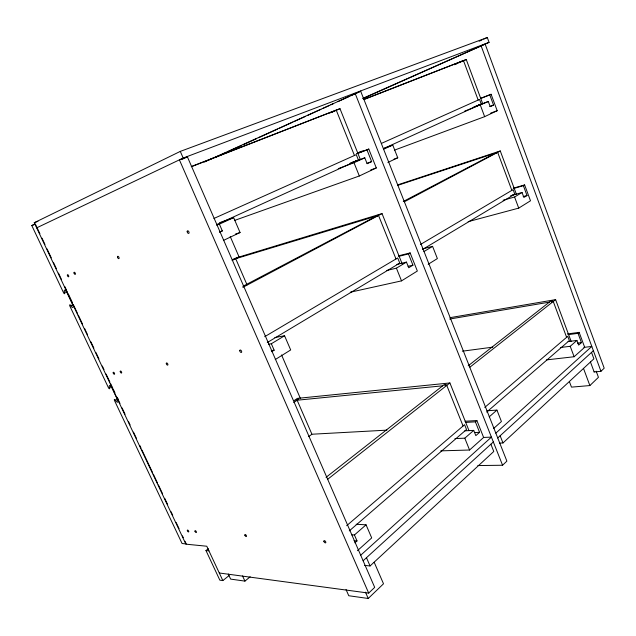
<?xml version="1.0" encoding="UTF-8"?>
<svg xmlns="http://www.w3.org/2000/svg" width="636" height="636" viewBox="0 0 636 636"><rect width="100%" height="100%" fill="white"/><g stroke="black" fill="none" stroke-linecap="round" stroke-linejoin="round"><path stroke-width="0.95" d="M346.032 589.54L348.767 595.741L368.22 598.476L383.508 583.792L374.191 562.264M569.395 381.6L571.478 387.133L589.874 385.559L598.444 377.323L596.186 371.201M368.697 593.094L374.691 587.37L187.389 156.83L179.408 159.851L368.697 593.094L219.293 572.996M477.843 465.56L502.575 465.242L506.884 461.124L360.676 91.226L208.942 159.994M594.032 371.965L600.956 371.289L604.2 368.188L485.157 44.107L362.663 98.453M364.635 565.404L370.065 565.961L493.775 451.473L490.889 444.206M499.427 443.077L502.981 442.958L593.897 358.815L591.528 352.392M363.124 560.761L493.345 441.964M497.734 437.966L593.38 350.706M360.707 555.22L491.421 437.123L483.503 437.449M495.826 433.148L591.798 346.429L583.92 347.391M440.788 450.86L469.567 450.018L483.622 437.449L476.889 420.547L465.035 421.255M493.671 428.449L501.43 421.509L496.939 410.093L487.081 410.769M357.424 550.697L371.702 537.921L366.058 524.819L356.152 524.279M546.475 359.897L574.117 356.74L584.675 347.296L579.15 332.358L567.376 333.964M476.889 420.547L475.394 421.843L479.576 432.337L475.823 435.644L473.725 430.381L464.829 430.826M354.856 542.834L357.019 540.926L354.435 534.979L351.477 534.773M579.15 332.358L578.021 333.336L581.455 342.605L578.633 345.094L576.908 340.443L568.075 341.588M454.923 438.594L464.805 438.18L473.725 430.381M489.251 416.811L496.939 410.093M354.435 534.979L366.058 524.819M560.38 347.518L570.222 346.294L576.908 340.443M349.275 530.901L466.522 429.507L464.59 424.689L346.66 525.694M486.683 412.072L569.347 340.586L567.757 336.325L484.751 407.43M228.268 574.014L230.637 579.102L244.94 581.113L250.179 576.788M208.338 548.717L205.969 550.53L219.841 580.159L222.839 580.588L229.016 575.612M327.572 479.369L449.898 382.952L469.01 430.652M469.925 367.171L555.61 299.635L571.152 341.413M326.045 477.342L444.254 384.589L446.297 384.382L444.731 385.615L446.782 385.408L463.072 425.993M468.199 365.803L550.498 301.233L552.461 300.892L551.293 301.822L553.264 301.488L566.62 337.303M308.627 436.622L311.839 434.293M293.776 402.501L298.705 399.146L294.261 400.489L297.378 398.382L449.898 382.952M350.285 292.218L401.523 280.874L417.351 271.031L410.14 252.921L398.573 255.815M428.171 264.298L437.377 258.574L432.575 246.355L422.972 248.771M275.245 359.555L290.684 349.951L284.562 335.768L274.832 337.557M468.144 221.662L518.722 208.115L530.496 200.785L524.628 184.925L513.236 188.224M410.14 252.921L408.455 253.923L412.939 265.172L408.717 267.748L406.46 262.104L396.824 264.433M271.683 351.692L274.148 350.19L271.349 343.742L268.424 344.259M524.628 184.925L523.372 185.672L527.013 195.522L523.873 197.438L522.045 192.501L510.581 195.745M271.349 343.742L284.562 335.768M503.1 200.221L514.58 197.009L522.045 192.501M386.791 270.451L396.411 268.169L406.46 262.104M423.934 251.57L432.575 246.355M267.255 342.558L399.774 263.113L397.707 257.954L264.703 336.683M422.455 249.519L514.81 194.147L513.125 189.623L420.444 244.494M184.973 541.244L186.237 543.931L182.079 543.518L114.48 400.489A1.105 0.501 59.7 0 1 114.544 399.432A1.105 0.501 59.7 0 1 115.545 400.346L118.137 398.875M72.385 302.569L68.585 294.524L67.98 294.73L72.854 305.057A2.282 1.049 62.5 0 1 72.814 307.427A2.282 1.049 62.5 0 1 70.827 305.685A1.137 0.517 62.5 0 0 69.841 304.811A1.137 0.517 62.5 0 0 69.825 305.995L108.502 387.833A1.113 0.509 60.1 0 0 109.495 388.747A1.113 0.509 60.1 0 0 109.559 387.674L111.292 386.712M242.841 286.319L378.325 215.119L376.568 216.049L378.531 215.461L395.997 258.963M403.288 201.485L497.05 152.282L495.746 152.974L497.67 152.338L511.853 190.379M242.865 287.329L382.037 213.601L402.23 263.996M404.488 201.707L500.278 150.955L516.504 194.56M232.092 260.498L237.411 257.85L232.967 259.536L236.377 257.834L382.037 213.601M222.839 580.588L206.772 546.221L185.911 544.17L34.249 222.735L180.29 151.4L487.303 37.524L489.076 42.358L363.196 98.461M68.195 293.697L67.591 293.896L66.613 291.829A2.29 1.049 62.9 0 0 64.633 290.096A2.29 1.049 62.9 0 0 64.602 292.496A1.145 0.525 62.9 0 1 64.594 293.697A1.145 0.525 62.9 0 1 63.608 292.838L31.8 225.542L35.25 223.864M36.665 227.855L183.192 158.046L489.076 42.358M182.007 159.382L187.389 156.83M223.403 240.424L240.066 232.53L233.65 217.639L219.643 222.687M234.525 220.446L359.332 175.981L376.305 167.944L368.785 149.062L356.772 153.674M387.896 162.45L397.754 157.784L392.754 145.056L383.468 148.562M394.36 150.183L484.64 116.658L497.185 110.712L491.103 94.271L480.983 98.238M70.827 305.685L72.623 304.843M219.666 232.148L222.33 230.916L219.388 224.142L216.59 225.144M491.103 94.271L489.768 94.867L493.544 105.075L490.197 106.633L488.297 101.514L474.257 106.92M368.785 149.062L366.972 149.873L371.647 161.6L367.131 163.698L364.778 157.815L349.911 163.396M204.434 162.045L207.137 160.813M219.388 224.142L233.65 217.639M338.249 168.62L353.998 162.729L364.778 157.815M383.5 149.277L392.754 145.056M464.59 111.205L488.297 101.514M215.207 157.489L226.05 152.553M227.855 151.734L241.41 145.557M243.214 144.73L256.769 138.561M258.574 137.734L277.55 129.092M279.355 128.273L292.91 122.096M294.714 121.269L305.558 116.332M307.371 115.514L320.918 109.336M322.73 108.518L329.05 105.632M330.863 104.813L333.574 103.573M338.09 101.514L348.933 96.577M350.738 95.758L360.676 91.226M64.602 292.496L67.313 291.272M352.749 162.331L354.57 161.496M354.673 161.608L356.494 160.773M478.018 105.473L479.369 104.861M216.828 224.516L358.434 160.049L356.271 154.667L213.927 218.458M383.5 148.641L481.277 104.121L479.536 99.439L381.425 143.402M479.17 41.197L481.881 39.973M483.686 39.154L487.303 37.524M329.71 113.025L332.421 111.825M331.849 112.286L339.982 108.661L360.381 159.572M454.255 64.641L459.693 62.256M454.462 64.689L457.189 63.497M459.001 62.702L466.252 59.522L482.788 103.938M480.562 98.477L489.768 94.867M191.245 166.545L339.982 108.661M363.911 99.351L466.252 59.522M461.585 61.43L462.976 60.889M191.5 166.696L336.229 110.123L354.451 155.486M363.879 99.574L463.477 60.603L478.177 100.043M31.8 225.542L34.567 224.468M473.756 107.023L481.277 104.121M34.249 222.735L37.945 221.312M359.284 152.25L362.067 151.185M359.364 152.338L363.069 150.915M356.812 153.769L366.972 149.873M489.831 106.49L493.544 105.075M351.008 162.832L358.434 160.049M490.682 113.136L497.185 110.712M367.012 163.309L371.647 161.6M394.026 159.135L397.754 157.784M370.693 169.955L376.305 167.944M219.523 231.894L222.33 230.916M235.368 234.112L240.066 232.53M397.516 184.941L500.278 150.955M397.667 185.362L493.822 153.61M374.612 216.645L235.702 258.701L247.054 284.856M513.88 188.415L523.372 185.672M512.862 194.696L514.158 194.33M523.19 196.588L527.013 195.522M398.812 256.332L408.455 253.923M408.105 266.309L412.939 265.172M450.137 317.65L555.61 299.635M449.652 319.034L549.321 302.156M271.222 350.675L274.148 350.19M113.272 389.256L112.628 389.343L111.69 387.356A2.226 1.018 60 0 0 109.686 385.527A2.226 1.018 60 0 0 109.559 387.674M568.202 334.663L578.021 333.336M462.34 351.199L492.828 347.137M577.52 343.106L581.455 342.605M442.696 385.814L297.147 400.211L311.926 434.229L386.919 430.143M465.512 422.415L475.394 421.843M474.623 432.567L479.576 432.337M354.053 540.703L357.019 540.926M205.969 550.53L208.926 550.84M35.672 224.754L39.901 233.714M42.008 238.19L44.965 244.455M47.08 248.93L51.301 257.882M53.416 262.358L56.373 268.63M58.48 273.106L61.438 279.371M64.816 286.534L66.51 290.119M73.227 304.358L77.441 313.294M78.284 315.082L82.497 324.018M84.604 328.486L87.553 334.743M90.932 341.89L93.882 348.146M95.988 352.614L98.938 358.871M102.309 366.018L103.994 369.596M106.109 374.063L109.901 382.101M110.744 383.89L112.85 388.358M114.917 392.73L113.645 390.051L113.001 390.146L117.692 400.076A2.218 1.018 59.7 0 1 117.549 402.19A2.218 1.018 59.7 0 1 115.545 400.346M117.024 397.206L119.981 403.47M122.088 407.946L125.046 414.203M128.416 421.366L130.11 424.943M133.481 432.098L136.438 438.363M139.817 445.518L141.081 448.205M141.923 449.994L152.473 472.357M153.316 474.146L157.537 483.09M158.38 484.878L162.601 493.83M164.716 498.298L167.666 504.563M171.044 511.718L172.73 515.303M176.108 522.458L179.066 528.723M182.437 535.878L183.287 537.666M242.539 575.93L244.94 581.113M365.446 592.14L368.22 598.476M180.29 151.4L183.192 158.046M230.216 236.497L239.295 257.453M281.549 354.944L300.502 398.685M366.479 557.7L370.065 565.961M353.998 162.729L359.332 175.981M396.411 268.169L401.523 280.874M464.805 438.18L469.567 450.018M355.103 93.333L502.575 465.242M500.142 435.763L502.981 442.958M583.474 368.331L589.874 385.559M480.347 105.139L484.64 116.658M514.58 197.009L518.722 208.115M570.222 346.294L574.117 356.74M590.454 361.987L594.143 371.957M481.047 45.657L600.956 371.289M117.517 257.151A1.272 0.644 63.8 0 0 118.868 258.629A1.272 0.644 63.8 0 0 118.535 256.666A1.272 0.644 63.8 0 0 117.517 257.151M67.368 275.412A1.169 0.541 63.4 0 0 68.569 276.795A1.169 0.541 63.4 0 0 68.235 275.03A1.169 0.541 63.4 0 0 67.368 275.412M187.183 231.679A1.423 0.803 64.3 0 0 188.693 233.412A1.423 0.803 64.3 0 0 188.518 231.234A1.423 0.803 64.3 0 0 187.183 231.679M74.014 272.955A1.185 0.556 63.4 0 0 75.223 274.394A1.185 0.556 63.4 0 0 74.929 272.621A1.185 0.556 63.4 0 0 74.014 272.955M120.236 371.615A1.153 0.541 60.3 0 0 121.444 373.07A1.153 0.541 60.3 0 0 121.206 371.448A1.153 0.541 60.3 0 0 120.236 371.615M239.764 350.722A1.375 0.779 59.2 0 0 241.267 352.471A1.375 0.779 59.2 0 0 241.163 350.508A1.375 0.779 59.2 0 0 239.764 350.722M113.192 372.871A1.137 0.525 60.4 0 0 114.393 374.286A1.137 0.525 60.4 0 0 114.106 372.656A1.137 0.525 60.4 0 0 113.192 372.871M166.298 363.617A1.232 0.628 60 0 0 167.642 365.128A1.232 0.628 60 0 0 167.371 363.331A1.232 0.628 60 0 0 166.298 363.617M244.876 535.258A1.2 0.58 54.4 0 0 246.323 536.53A1.2 0.58 54.4 0 0 245.782 534.797A1.2 0.58 54.4 0 0 244.876 535.258M187.358 530.734A1.105 0.493 55.7 0 0 188.63 531.919A1.105 0.493 55.7 0 0 188.113 530.337A1.105 0.493 55.7 0 0 187.358 530.734M323.883 541.371A1.344 0.7 52.1 0 0 325.545 542.874A1.344 0.7 52.1 0 0 325.115 541.005A1.344 0.7 52.1 0 0 323.883 541.371M195.006 531.306A1.113 0.501 55.6 0 0 196.293 532.539A1.113 0.501 55.6 0 0 195.816 530.957A1.113 0.501 55.6 0 0 195.006 531.306"/></g></svg>
